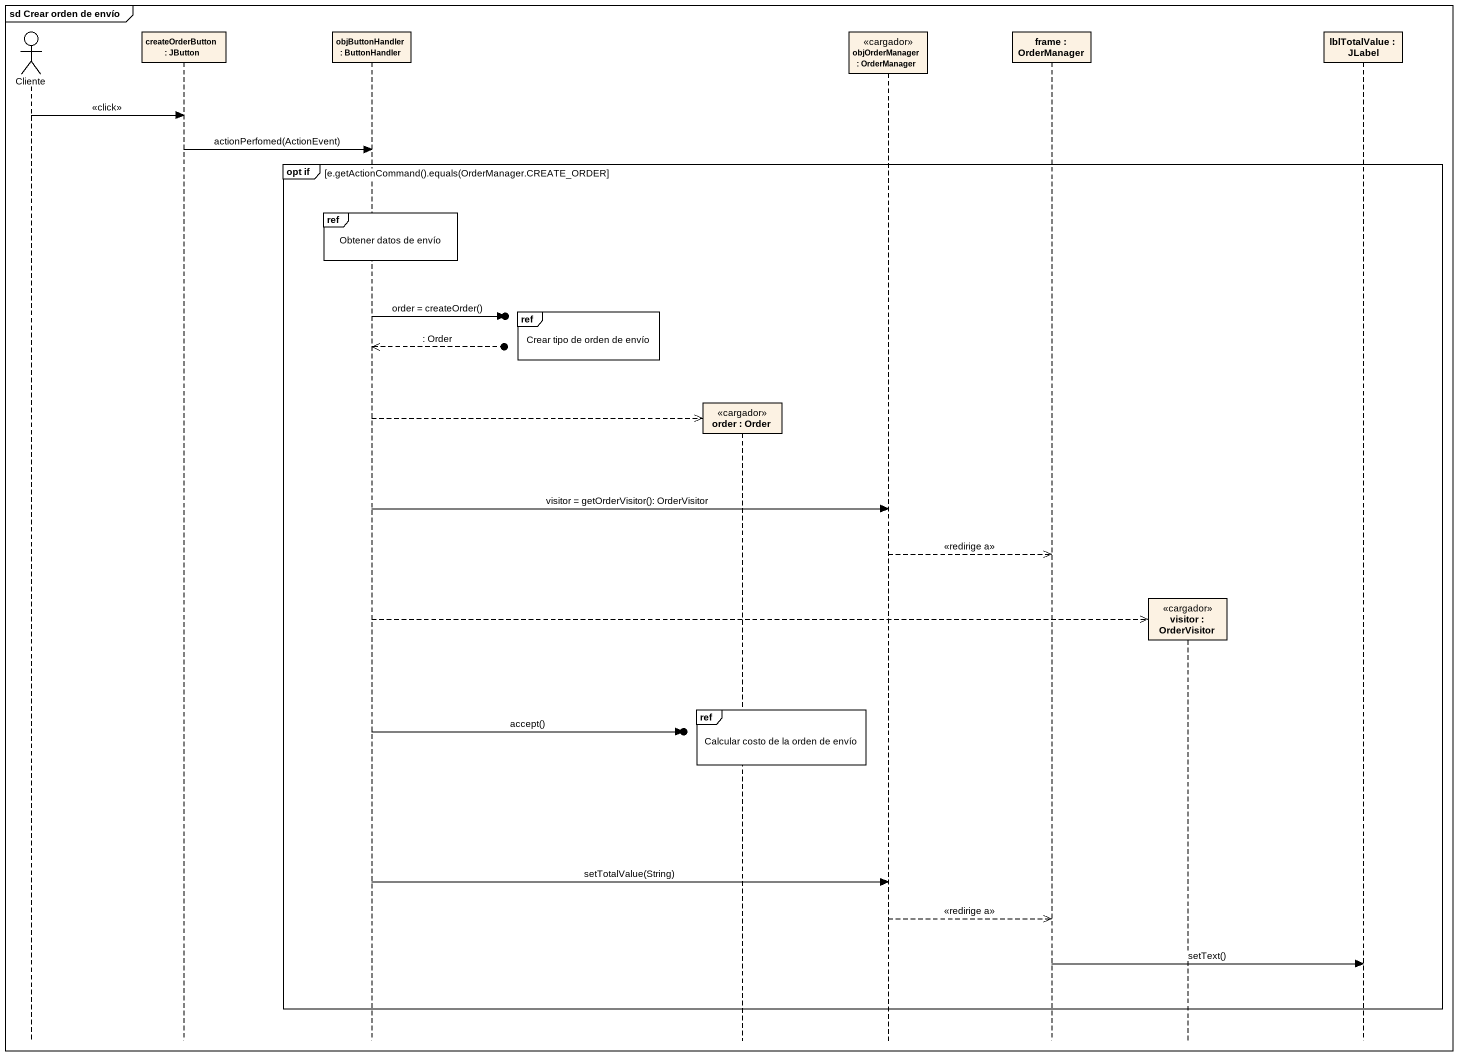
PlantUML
@startuml
mainframe sd Crear orden de envío
hide footbox
actor Cliente
participant "createOrderButton : JButton" as createOrderButton
participant "objButtonHandler : ButtonHandler" as objButtonHandler
participant "order : Order" as order <<cargador>>
participant "objOrderManager : OrderManager" as objOrderManager <<cargador>>
participant "frame : OrderManager" as frame_
participant "visitor : OrderVisitor" as visitor <<cargador>>
participant "lblTotalValue : JLabel" as lblTotalValue

Cliente -> createOrderButton : <<click>>
createOrderButton -> objButtonHandler : actionPerfomed(ActionEvent)
group opt if [e.getActionCommand().equals(OrderManager.CREATE_ORDER]
  ref over objButtonHandler : Obtener datos de envío
  ref over order : Crear tipo de orden de envío
  objButtonHandler ->o] : order = createOrder()
  objButtonHandler <<--o] : : Order
  objButtonHandler -->> order **
  objButtonHandler -> objOrderManager : visitor = getOrderVisitor(): OrderVisitor
  objOrderManager -->> frame_ : <<redirige a>>
  objButtonHandler -->> visitor **
  ref over order : Calcular costo de la orden de envío
  objButtonHandler ->o] : accept()
  objButtonHandler -> objOrderManager : setTotalValue(String)
  objOrderManager -->> frame_ : <<redirige a>>
  frame_ -> lblTotalValue : setText()
end
@enduml
